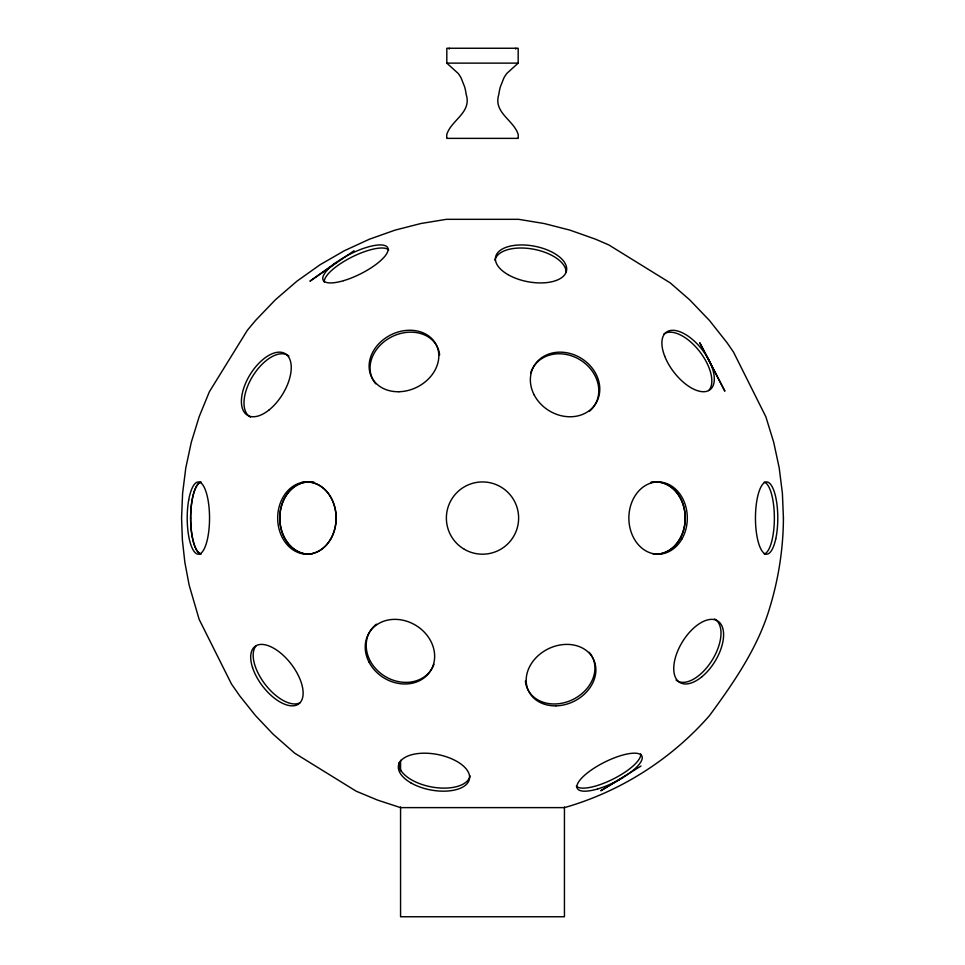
<?xml version="1.0" encoding="UTF-8"?>
<svg xmlns="http://www.w3.org/2000/svg" width="965" height="965" viewBox="0 0 965 965"><rect width="100%" height="100%" fill="white"/><g stroke="black" fill="none" stroke-linecap="round" stroke-linejoin="round"><path stroke-width="1.45" d="M518.181 63.123L506.89 73.364A34.499 34.499 0 0 0 503.935 77.863L500.34 86.91A54.571 54.571 0 0 0 498.833 94.413C492.934 112.628 513.875 120.034 518.181 134.485A26.031 26.031 0 0 1 518.193 138.369L446.783 138.369A26.031 26.031 0 0 1 446.795 134.485C451.162 120.034 472.054 112.628 466.167 94.413A54.571 54.571 0 0 0 464.66 86.91L461.065 77.863A34.499 34.499 0 0 0 458.11 73.364L446.819 63.123L446.819 48.25L518.181 48.25L518.181 63.123L446.819 63.123M336.158 262.492L309.958 281.177L354.058 250.731M641.013 766.029L600.833 790.745L623.257 777.344M564.441 806.933L564.441 916.75L400.559 916.75L400.559 806.933M515.805 48.25L515.805 49.106M449.195 48.25L449.195 49.106M400.559 760.287L400.559 770.818M494.949 260.309A36.127 18.07 10.8 0 1 532.053 248.934A36.127 18.07 10.8 0 1 566.093 272.058M324.337 282.19A36.127 11.17 -26.6 0 1 351.972 257.016A36.127 11.17 -26.6 0 1 388.702 250.007M663.691 334.192A36.127 18.07 52.6 0 1 698.974 350.657A36.127 18.07 52.6 0 1 708.756 390.511M764.208 482.09A36.127 11.17 -90 0 1 774.364 518.072A36.127 11.17 -90 0 1 764.208 554.055M530.702 372.804A36.127 30.735 31.7 0 1 581.171 360.524A36.127 30.735 31.7 0 1 589.458 411.283M375.735 383.805A36.127 29.227 -26.6 0 1 393.467 335.977A36.127 29.227 -26.6 0 1 439.63 355.024M301.587 482.536A36.127 29.227 90 0 1 336.097 516.384A36.127 29.227 90 0 1 304.277 554.055M250.514 417.133A36.127 18.998 -58.3 0 1 253.035 375.662A36.127 18.998 -58.3 0 1 288.897 356.025M714.486 618.999A36.127 18.998 -58.3 0 1 711.965 660.47A36.127 18.998 -58.3 0 1 676.103 680.108M640.663 753.942A36.127 11.17 -26.6 0 1 613.028 779.117A36.127 11.17 -26.6 0 1 576.298 786.125M589.265 652.328A36.127 29.227 -26.6 0 1 571.533 700.156A36.127 29.227 -26.6 0 1 525.37 681.109M433.973 664.282A36.127 30.735 31.7 0 1 382.816 674.933A36.127 30.735 31.7 0 1 376.374 624.162M470.052 775.824A36.127 18.07 10.8 0 1 431.343 786.909A36.127 18.07 10.8 0 1 399.052 762.447M299.934 702.809A36.127 18.07 52.6 0 1 265.025 684.197A36.127 18.07 52.6 0 1 256.244 645.633M783.423 518.072C783.266 548.566 778.562 578.94 769.636 608.095C757.827 647.817 733.75 682.605 709.516 715.584C671.254 759.334 620.338 791.674 564.441 807.621L400.559 807.621L377.749 800.166L356.169 791.191L294.711 753.195L272.914 734.003L255.484 715.584L239.694 695.825L231.455 683.98L199.14 619.361L189.176 585.236L184.87 562.474L182.385 540.026L181.577 518.072L182.602 493.308L185.787 467.953L191.287 442.272L199.212 416.566L209.381 391.742L247.366 330.271L255.58 320.428L275.339 299.813L296.93 281.177L320.042 264.76L344.36 250.731L369.498 239.175L395.107 230.116L420.837 223.53L446.373 219.32L518.627 219.32L544.163 223.53L569.893 230.116L595.502 239.175L608.831 244.941L670.289 282.938L689.661 299.813L709.42 320.428L727.067 342.744L733.545 352.153L765.86 416.784L773.713 442.272L779.213 467.953L782.398 493.308L783.423 518.072M709.516 361.38L699.746 342.744L724.872 391.175L709.516 361.38M507.892 274.579A36.127 18.07 10.8 0 0 566.093 272.251A36.127 18.07 10.8 0 0 519.122 244.989A36.127 18.07 10.8 0 0 507.892 274.579M343.6 280.67A36.127 11.17 -26.6 0 0 387.749 247.788A36.127 11.17 -26.6 0 0 334.952 263.373A36.127 11.17 -26.6 0 0 343.6 280.67M664.692 356.145A36.127 18.07 52.6 0 0 710.023 389.715A36.127 18.07 52.6 0 0 689.553 337.159A36.127 18.07 52.6 0 0 664.692 356.145M775.751 538.868A36.127 11.17 -90 0 0 767.621 482.09A36.127 11.17 -90 0 0 756.488 533.247A36.127 11.17 -90 0 0 775.751 538.868M681.99 538.868A36.127 29.227 -90 0 0 660.723 482.09A36.127 29.227 -90 0 0 631.568 533.247A36.127 29.227 -90 0 0 681.99 538.868M685.186 516.384A36.127 29.227 -90 0 0 650.663 482.536A36.127 29.227 90 0 1 685.186 516.384A36.127 29.227 -90 0 1 653.353 554.055A36.127 29.227 90 0 0 685.186 516.384M534.091 394.745A36.127 30.735 31.7 0 0 594.126 405.855A36.127 30.735 31.7 0 0 566.998 352.792A36.127 30.735 31.7 0 0 534.091 394.745M464.43 549.35A36.127 36.127 0 0 0 518.627 518.072A36.127 36.127 0 0 0 464.43 486.782A36.127 36.127 0 0 0 464.43 549.35M398.883 391.73A36.127 29.227 -26.6 0 0 436.385 345.048A36.127 29.227 -26.6 0 0 376.652 346.242A36.127 29.227 -26.6 0 0 398.883 391.73M279.814 516.384A36.127 29.227 90 0 0 311.647 554.055A36.127 29.227 -90 0 1 279.814 516.384A36.127 29.227 -90 0 1 314.337 482.536A36.127 29.227 90 0 0 279.814 516.384M269.271 409.787A36.127 18.998 -58.3 0 0 286.291 354.42A36.127 18.998 -58.3 0 0 243.409 389.185A36.127 18.998 -58.3 0 0 269.271 409.787M188.706 500.003A36.127 11.17 90 0 0 198.38 554.2A36.127 11.17 90 0 0 208.042 500.003A36.127 11.17 90 0 0 188.706 500.003M190.636 518.072A36.127 11.17 -90 0 0 200.792 554.055A36.127 11.17 90 0 1 190.636 518.072A36.127 11.17 90 0 1 200.792 482.09A36.127 11.17 -90 0 0 190.636 518.072M330.802 538.868A36.127 29.227 -90 0 0 309.524 482.09A36.127 29.227 -90 0 0 280.381 533.247A36.127 29.227 -90 0 0 330.802 538.868M701.615 676.996A36.127 18.998 -58.3 0 0 718.648 621.629A36.127 18.998 -58.3 0 0 675.753 656.393A36.127 18.998 -58.3 0 0 701.615 676.996M597.733 788.924A36.127 11.17 -26.6 0 0 641.882 756.041A36.127 11.17 -26.6 0 0 589.084 771.626A36.127 11.17 -26.6 0 0 597.733 788.924M555.937 705.849A36.127 29.227 -26.6 0 0 593.439 659.167A36.127 29.227 -26.6 0 0 533.717 660.362A36.127 29.227 -26.6 0 0 555.937 705.849M368.944 661.954A36.127 30.735 31.7 0 0 428.991 673.063A36.127 30.735 31.7 0 0 401.85 620A36.127 30.735 31.7 0 0 368.944 661.954M410.825 782.832A36.127 18.07 10.8 0 0 469.014 780.504A36.127 18.07 10.8 0 0 422.055 753.243A36.127 18.07 10.8 0 0 410.825 782.832M252.541 667.563A36.127 18.07 52.6 0 0 297.461 704.703A36.127 18.07 52.6 0 0 280.719 653.112A36.127 18.07 52.6 0 0 252.541 667.563"/></g></svg>
